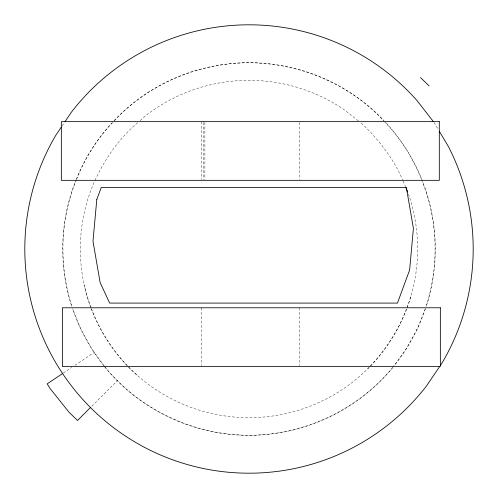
<?xml version="1.0" encoding="UTF-8"?>
<svg xmlns="http://www.w3.org/2000/svg" width="498" height="498" viewBox="0 0 498 498"><rect width="100%" height="100%" fill="white"/><g stroke="black" fill="none" stroke-linecap="round" stroke-linejoin="round"><path stroke-width="0.37" stroke-dasharray="2.49 1.87" d="M410.738 296.864C402.446 323.93 387.593 348.756 367.673 368.862M76.368 179.99C59.71 219.855 58.951 265.509 71.837 306.563A186.277 186.277 0 0 1 75.945 180.077M76.655 179.28C84.965 157.779 97.764 137.896 113.824 121.369M425.311 308.71L417.548 328.313L406.281 348.812L393.408 366.528M95.006 180.332C105.383 158.034 119.9 137.386 138.917 121.643M62.163 125.87L64.198 122.85M105.041 367.144L105.47 367.736C140.43 409.916 194.214 435.227 249 435.277C303.786 435.227 357.57 409.916 392.53 367.736L392.959 367.144M114.347 120.815C148.56 83.776 198.777 63.034 249 62.723C299.223 63.034 349.44 83.776 383.653 120.815M91.75 406.25L117.478 380.522M140.05 120.653L146.288 115.212A168.673 168.673 0 0 1 344.504 109.971L359.394 121.643M63.333 373.058L71.718 367.456M74.943 365.302L94.303 352.366M361.175 123.037C378.511 139.21 393.501 158.364 402.72 180.332M136.826 374.963C110.556 351.258 91.981 319.498 84.212 284.974M384.176 121.369C400.236 137.896 413.035 157.779 421.345 179.28M104.592 366.528L91.719 348.812L80.452 328.313L72.689 308.71M434.057 122.446L438.178 129.368M403.025 181.042L405.465 186.75M421.632 179.99C438.29 219.855 439.049 265.509 426.164 306.563A186.277 186.277 0 0 0 422.609 181.484M299.802 122.415L299.802 179.56M299.802 307.776L299.802 365.694M204.883 122.415L204.883 179.56M203.8 122.415L203.8 179.56M201.211 121.643L201.211 179.56M201.211 307.776L201.211 365.694M408.478 194.083A168.673 168.673 0 0 1 406.885 308.349M406.617 309.053A168.673 168.673 0 0 1 369.802 366.715M369.273 367.256A168.673 168.673 0 0 1 127.55 366.049M127.027 365.501A168.673 168.673 0 0 1 91.321 308.891M91.053 308.187A168.673 168.673 0 0 1 94.539 181.241M425.448 308.71A186.277 186.277 0 0 1 393.488 366.572M392.53 367.736A186.277 186.277 0 0 1 104.038 365.986M103.565 365.401A186.277 186.277 0 0 1 72.552 308.71M76.225 179.373A186.277 186.277 0 0 1 111.919 122.869M113.986 120.659A186.277 186.277 0 0 1 384.014 120.659M386.081 122.869A186.277 186.277 0 0 1 422.335 180.78"/><path stroke-width="0.75" d="M61.341 127.077L55.701 135.437A224.193 224.193 0 0 0 123.523 434.791A224.193 224.193 0 0 0 426.543 385.894L439.666 366.466M65.02 121.643L71.457 112.106A224.193 224.193 0 0 1 416.739 100.254L433.428 121.643M440.35 365.451L442.299 362.563A224.193 224.193 0 0 0 448.461 146.642L439.298 131.254M90.655 407.345L77.52 420.48L68.911 412.101L49.887 388.247L47.198 383.84L62.686 373.494M420.48 77.52L429.089 85.899M405.764 187.466L407.731 192.072M96.793 199.511L92.989 241.2L100.104 282.447L109.635 303.083L397.454 303.083L409.605 270.084L413.408 228.401L406.349 187.466L101.225 187.466L96.793 199.511M439.298 121.643L61.341 121.643L61.341 180.332L439.298 180.332L439.298 121.643M440.35 307.776L62.393 307.776L62.393 366.466L440.35 366.466L440.35 307.776"/></g></svg>
